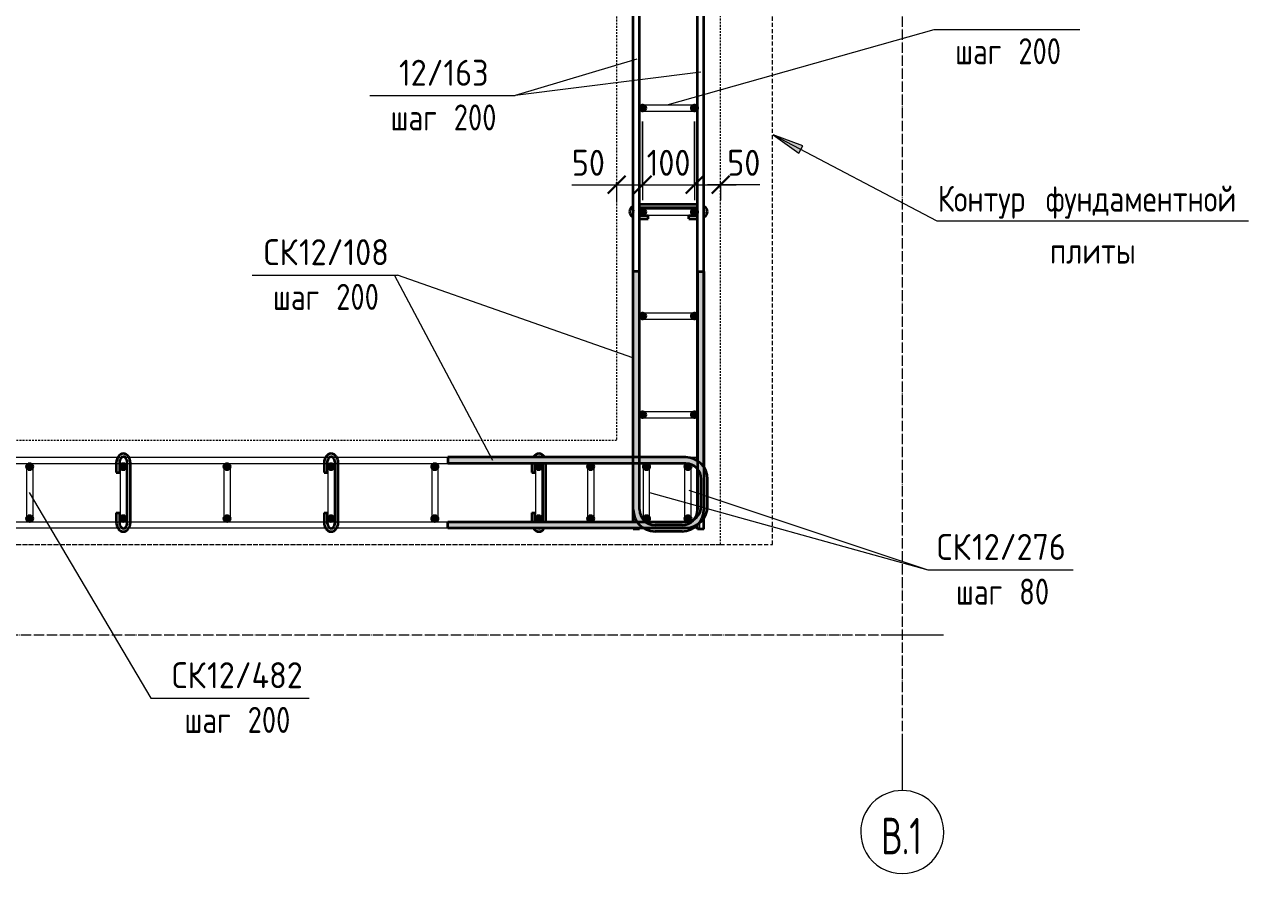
# Model space of a CAD drawing. Header units: millimetres. Extents: x 28954 to 49618, y -2651 to 78735.
# Drawn here: x 32940 to 35297, y 75698 to 77336 of the extents above; entities that cross this region are included whole.
import ezdxf

# ---------------------------------------------------------------- set-up
doc = ezdxf.new("R2010")
doc.units = ezdxf.units.MM
for name, pattern in [('01 Штриховая _4 мм_', [6, 3.5, -2.5]), ('01 Штриховая _8 мм_', [12, 8, -4]), ('02 Штрихпунктирная _20 мм_', [25, 20, -2.5, 0, -2.5])]:
    doc.linetypes.add(name, pattern=pattern)
for name, color, linetype, lineweight in [('AA_Dim', 7, 'Continuous', 9), ('AA_Dim-20', 7, 'Continuous', 9), ('AA_Vinoska', 7, 'Continuous', 9), ('KR_Armatura', 7, 'Continuous', 20), ('KR_Armatura_Tonkie', 7, 'Continuous', 20), ('Оси', 7, 'Continuous', 9)]:
    doc.layers.add(name, color=color, linetype=linetype, lineweight=lineweight)
doc.layers.add('AF_Stena_Опалубка', color=7, linetype='Continuous', lineweight=20, true_color=0x0063c6)
doc.layers.add('KR_Fundament', color=7, linetype='Continuous', lineweight=20, true_color=0x804000)
doc.styles.add('GOST Common', font='GOST_Common.ttf', dxfattribs={"width": 0.85, "height": 50})
doc.styles.add('ISOCPEUR_1', font='isocpeur.TTF', dxfattribs={"width": 0.9, "height": 50})
doc.styles.add('ISOCPEUR_2', font='isocpeur.TTF', dxfattribs={"width": 0.8, "height": 50})
doc.styles.add('ISOCPEUR_3', font='isocpeur.TTF', dxfattribs={"width": 0.7, "height": 70})
doc.dimstyles.new('00_Точн_3_знака__прозр_', dxfattribs={"dimscale": 304.8, "dimtxt": 50.137748, "dimasz": 0.111549, "dimexe": 0.098425, "dimexo": 0.065617, "dimgap": 0.006562, "dimtad": 1, "dimdec": 3, "dimrnd": 0.001, "dimdsep": 46, "dimtxsty": 'ISOCPEUR_1', "dimblk1": 'OBLIQUE', "dimblk2": 'OBLIQUE', "dimsah": 1, "dimcen": 0.09, "dimdle": 0.098425, "dimazin": 0, "dimtfac": 1, "dimtdec": 4, "dimtix": 1, "dimtmove": 0, "dimatfit": 3, "dimfxl": 1, "dimtvp": 1, "dimtolj": 1, "dimtzin": 0, "dimlwd": 18, "dimlwe": 18, "dimarcsym": 2})
doc.dimstyles.new('00_Точн_3_знака__прозр__1', dxfattribs={"dimscale": 304.8, "dimtxt": 50.137748, "dimasz": 0.111549, "dimexe": 0.098425, "dimexo": 0.065617, "dimgap": 0.006562, "dimtad": 1, "dimdec": 3, "dimrnd": 0.001, "dimdsep": 46, "dimtxsty": 'ISOCPEUR_1', "dimblk1": 'OBLIQUE', "dimblk2": 'OBLIQUE', "dimsah": 1, "dimcen": 0.09, "dimdle": 0.098425, "dimazin": 0, "dimtfac": 1, "dimtdec": 4, "dimtix": 1, "dimtmove": 1, "dimatfit": 3, "dimfxl": 1, "dimtvp": 1, "dimtolj": 1, "dimtzin": 0, "dimlwd": 18, "dimlwe": 18, "dimarcsym": 2})

# ---------------------------------------------------------------- blocks, each defined once
blk = doc.blocks.new('010_Текст с выноской - Текст 2 строки со стрелкой-3822072-План армирования стен')
at = {"layer": 'AA_Vinoska'}
blk.add_line((-15, 0), (15, 0), dxfattribs=at)
blk = doc.blocks.new('DIMBLOCK34-План армирования стен')
at = {"layer": 'AA_Dim-20', "color": 30, "lineweight": 18, "true_color": 0xff8000, "transparency": 16777216}
for p, q in [((34130.1, 77149), (34130.1, 76997.4)), ((34130.1, 77027.4), (34130.1, 77149)), ((33993.9, 77027.4), (34076.4, 77027.4)), ((34050.1, 77027.4), (34130.1, 77027.4)), ((34076.4, 77027.4), (34105.1, 77027.4)), ((34080.1, 77031.5), (34080.1, 76997.4)), ((34080.1, 77027.4), (34080.1, 77031.5))]:
    blk.add_line(p, q, dxfattribs=at)
at = {"layer": 'AA_Dim-20', "color": 30, "lineweight": 30, "true_color": 0xff8000, "transparency": 16777216}
for p, q in [((34080.1, 77027.4), (34097.1, 77044.4)), ((34130.1, 77027.4), (34147.1, 77044.4)), ((34080.1, 77027.4), (34063.1, 77010.4)), ((34130.1, 77027.4), (34113.1, 77010.4))]:
    blk.add_line(p, q, dxfattribs=at)
at = {"layer": 'AA_Dim-20', "color": 0, "lineweight": 18, "transparency": 16777216, "insert": (33993.9, 77094.6), "char_height": 50, "width": 74.923, "attachment_point": 1, "line_spacing_factor": 1.135194, "style": 'ISOCPEUR_1'}
blk.add_mtext('50', dxfattribs=at)
blk = doc.blocks.new('_Oblique')
at = {"color": 0, "linetype": 'ByBlock', "lineweight": -2}
blk.add_line((-0.5, -0.5), (0.5, 0.5), dxfattribs=at)
blk = doc.blocks.new('DIMBLOCK35-План армирования стен')
at = {"layer": 'AA_Dim-20', "color": 30, "lineweight": 18, "true_color": 0xff8000, "transparency": 16777216}
for p, q in [((34130.1, 77149), (34130.1, 76997.4)), ((34130.1, 77027.4), (34130.1, 77149)), ((34230.1, 77149), (34230.1, 76997.4)), ((34230.1, 77027.4), (34230.1, 77149)), ((34130.1, 77027.4), (34230.1, 77027.4))]:
    blk.add_line(p, q, dxfattribs=at)
at = {"layer": 'AA_Dim-20', "color": 30, "lineweight": 30, "true_color": 0xff8000, "transparency": 16777216}
for p, q in [((34130.1, 77027.4), (34147.1, 77044.4)), ((34230.1, 77027.4), (34247.1, 77044.4)), ((34130.1, 77027.4), (34113.1, 77010.4)), ((34230.1, 77027.4), (34213.1, 77010.4))]:
    blk.add_line(p, q, dxfattribs=at)
at = {"layer": 'AA_Dim-20', "color": 0, "lineweight": 18, "transparency": 16777216, "insert": (34138, 77094.6), "char_height": 50, "width": 101.032, "attachment_point": 1, "line_spacing_factor": 1.135194, "style": 'ISOCPEUR_1'}
blk.add_mtext('100', dxfattribs=at)
blk = doc.blocks.new('DIMBLOCK36-План армирования стен')
at = {"layer": 'AA_Dim-20', "color": 30, "lineweight": 18, "true_color": 0xff8000, "transparency": 16777216}
for p, q in [((34230.1, 77149), (34230.1, 76997.4)), ((34230.1, 77027.4), (34230.1, 77149)), ((34230.1, 77027.4), (34310.1, 77027.4)), ((34273.2, 77027.4), (34255.1, 77027.4)), ((34355.6, 77027.4), (34273.2, 77027.4)), ((34280.1, 77031.5), (34280.1, 76997.4)), ((34280.1, 77027.4), (34280.1, 77031.5))]:
    blk.add_line(p, q, dxfattribs=at)
at = {"layer": 'AA_Dim-20', "color": 30, "lineweight": 30, "true_color": 0xff8000, "transparency": 16777216}
for p, q in [((34230.1, 77027.4), (34247.1, 77044.4)), ((34280.1, 77027.4), (34297.1, 77044.4)), ((34230.1, 77027.4), (34213.1, 77010.4)), ((34280.1, 77027.4), (34263.1, 77010.4))]:
    blk.add_line(p, q, dxfattribs=at)
at = {"layer": 'AA_Dim-20', "color": 0, "lineweight": 18, "transparency": 16777216, "insert": (34293.2, 77094.6), "char_height": 50, "width": 74.923, "attachment_point": 1, "line_spacing_factor": 1.135194, "style": 'ISOCPEUR_1'}
blk.add_mtext('50', dxfattribs=at)
blk = doc.blocks.new('042_М_Арматуры - Диам длина поз _ Шаг-2260295-План армирования стен')
at = {"layer": 'AA_Vinoska'}
blk.add_line((-7, 0), (7, 0), dxfattribs=at)
blk = doc.blocks.new('Ось сетки - d_4мм-2765513-План армирования стен')
at = {"layer": 'Оси', "color": 12, "true_color": 0xc80000}
for start, end in [(360, 180), (360, 180), (180, 360), (180, 360)]:
    blk.add_arc((0, 0), 4, start, end, dxfattribs=at)

msp = doc.modelspace()

# ---------------------------------------------------------------- hatches: boundary and pattern name
at = {"layer": 'AA_Vinoska'}
msp.add_hatch(color=256, dxfattribs=at).paths.add_polyline_path([(34381.6906, 77123.3512), (34431.1396, 77088.4629), (34438.4844, 77102.4501)])
at = {"layer": 'KR_Armatura', "lineweight": 35}
h = msp.add_hatch(color=256, dxfattribs=at)
edge = h.paths.add_edge_path()
edge.add_arc((34130.0616, 77175), 6, 0, 360)
for points in [[(34130.0616, 77169), (34135.2578, 77172), (34135.2578, 77178), (34130.0616, 77181), (34124.8655, 77178), (34124.8655, 77172)], [(34230.0616, 77169), (34235.2578, 77172), (34235.2578, 77178), (34230.0616, 77181), (34224.8655, 77178), (34224.8655, 77172)], [(34130.0616, 76969), (34135.2578, 76972), (34135.2578, 76978), (34130.0616, 76981), (34124.8655, 76978), (34124.8655, 76972)], [(34230.0616, 76969), (34235.2578, 76972), (34235.2578, 76978), (34230.0616, 76981), (34224.8655, 76978), (34224.8655, 76972), (34225.189, 76971.8132)], [(34130.0616, 76769), (34135.2578, 76772), (34135.2578, 76778), (34130.0616, 76781), (34124.8655, 76778), (34124.8655, 76772)], [(34230.0616, 76769), (34235.2578, 76772), (34235.2578, 76778), (34230.0616, 76781), (34224.8655, 76778), (34224.8655, 76772)], [(34130.0616, 76579), (34135.2578, 76582), (34135.2578, 76588), (34130.0616, 76591), (34124.8655, 76588), (34124.8655, 76582)], [(34230.0616, 76579), (34235.2578, 76582), (34235.2578, 76588), (34230.0616, 76591), (34224.8655, 76588), (34224.8655, 76582), (34225.189, 76581.8132)], [(32947.0616, 76479.8038), (32953.0616, 76479.8038), (32956.0616, 76485), (32953.0616, 76490.1962), (32947.0616, 76490.1962), (32944.0616, 76485)], [(33127.9252, 76479.8038), (33133.0616, 76479.8038), (33136.0616, 76485), (33133.0616, 76490.1962), (33127.0616, 76490.1962), (33124.0616, 76485), (33127.0616, 76479.8038)], [(33327.0616, 76479.8038), (33333.0616, 76479.8038), (33336.0616, 76485), (33333.0616, 76490.1962), (33327.0616, 76490.1962), (33324.0616, 76485)], [(33527.0616, 76479.8038), (33533.0616, 76479.8038), (33536.0616, 76485), (33533.0616, 76490.1962), (33527.0616, 76490.1962), (33524.0616, 76485)], [(33727.0616, 76479.8038), (33733.0616, 76479.8038), (33736.0616, 76485), (33733.0616, 76490.1962), (33727.0616, 76490.1962), (33724.0616, 76485)], [(33933.0616, 76479.8038), (33936.0616, 76485), (33933.0616, 76490.1962), (33927.0616, 76490.1962), (33924.0616, 76485), (33927.0616, 76479.8038)], [(34027.0616, 76479.8038), (34033.0616, 76479.8038), (34036.0616, 76485), (34033.0616, 76490.1962), (34027.0616, 76490.1962), (34024.0616, 76485)], [(34140.5616, 76479.8038), (34143.5616, 76485), (34140.5616, 76490.1962), (34134.5616, 76490.1962), (34131.5616, 76485), (34134.5616, 76479.8038)], [(34214.5616, 76479.8038), (34220.5616, 76479.8038), (34223.5616, 76485), (34220.5616, 76490.1962), (34214.5616, 76490.1962), (34211.5616, 76485)], [(32947.0616, 76379.8038), (32953.0616, 76379.8038), (32956.0616, 76385), (32953.0616, 76390.1962), (32947.0616, 76390.1962), (32944.0616, 76385)], [(33127.0616, 76379.8038), (33133.0616, 76379.8038), (33136.0616, 76385), (33133.0616, 76390.1962), (33127.0616, 76390.1962), (33124.0616, 76385)], [(33327.0616, 76379.8038), (33333.0616, 76379.8038), (33336.0616, 76385), (33333.0616, 76390.1962), (33327.0616, 76390.1962), (33324.0616, 76385)], [(33527.0616, 76379.8038), (33533.0616, 76379.8038), (33536.0616, 76385), (33533.0616, 76390.1962), (33527.0616, 76390.1962), (33524.0616, 76385)], [(33727.0616, 76379.8038), (33733.0616, 76379.8038), (33736.0616, 76385), (33733.0616, 76390.1962), (33727.0616, 76390.1962), (33724.0616, 76385)], [(33933.0616, 76379.8038), (33936.0616, 76385), (33933.0616, 76390.1962), (33927.0616, 76390.1962), (33924.0616, 76385), (33927.0616, 76379.8038)], [(34027.0616, 76379.8038), (34033.0616, 76379.8038), (34036.0616, 76385), (34033.0616, 76390.1962), (34027.0616, 76390.1962), (34024.0616, 76385)], [(34140.5616, 76379.8038), (34143.5616, 76385), (34140.5616, 76390.1962), (34134.5616, 76390.1962), (34131.5616, 76385), (34134.5616, 76379.8038)], [(34214.5616, 76379.8038), (34220.5616, 76379.8038), (34223.5616, 76385), (34220.5616, 76390.1962), (34214.5616, 76390.1962), (34211.5616, 76385)]]:
    msp.add_hatch(color=256, dxfattribs=at).paths.add_polyline_path(points)
h = msp.add_hatch(color=256, dxfattribs=at)
edge = h.paths.add_edge_path()
edge.add_arc((34230.0616, 77175), 6, 0, 360)
h = msp.add_hatch(color=256, dxfattribs=at)
edge = h.paths.add_edge_path()
edge.add_arc((34130.0616, 76975), 6, 0, 360)
h = msp.add_hatch(color=256, dxfattribs=at)
edge = h.paths.add_edge_path()
edge.add_arc((34230.0616, 76975), 6, 0, 360)
h = msp.add_hatch(color=256, dxfattribs=at)
edge = h.paths.add_edge_path()
edge.add_arc((34130.0616, 76775), 6, 0, 360)
h = msp.add_hatch(color=256, dxfattribs=at)
edge = h.paths.add_edge_path()
edge.add_arc((34230.0616, 76775), 6, 0, 360)
h = msp.add_hatch(color=256, dxfattribs=at)
edge = h.paths.add_edge_path()
edge.add_arc((34130.0616, 76585), 6, 0, 360)
h = msp.add_hatch(color=256, dxfattribs=at)
edge = h.paths.add_edge_path()
edge.add_arc((34230.0616, 76585), 6, 0, 360)
h = msp.add_hatch(color=256, dxfattribs=at)
edge = h.paths.add_edge_path()
edge.add_arc((32950.0616, 76485), 6, 0, 360)
h = msp.add_hatch(color=256, dxfattribs=at)
edge = h.paths.add_edge_path()
edge.add_arc((33130.0616, 76485), 6, 0, 360)
h = msp.add_hatch(color=256, dxfattribs=at)
edge = h.paths.add_edge_path()
edge.add_arc((33330.0616, 76485), 6, 0, 360)
h = msp.add_hatch(color=256, dxfattribs=at)
edge = h.paths.add_edge_path()
edge.add_arc((33530.0616, 76485), 6, 0, 360)
h = msp.add_hatch(color=256, dxfattribs=at)
edge = h.paths.add_edge_path()
edge.add_arc((33730.0616, 76485), 6, 0, 360)
h = msp.add_hatch(color=256, dxfattribs=at)
edge = h.paths.add_edge_path()
edge.add_arc((33930.0616, 76485), 6, 0, 360)
h = msp.add_hatch(color=256, dxfattribs=at)
edge = h.paths.add_edge_path()
edge.add_arc((34030.0616, 76485), 6, 0, 360)
h = msp.add_hatch(color=256, dxfattribs=at)
edge = h.paths.add_edge_path()
edge.add_arc((34137.5616, 76485), 6, 0, 360)
h = msp.add_hatch(color=256, dxfattribs=at)
edge = h.paths.add_edge_path()
edge.add_arc((34217.5616, 76485), 6, 0, 360)
h = msp.add_hatch(color=256, dxfattribs=at)
edge = h.paths.add_edge_path()
edge.add_arc((32950.0616, 76385), 6, 0, 360)
h = msp.add_hatch(color=256, dxfattribs=at)
edge = h.paths.add_edge_path()
edge.add_arc((33130.0616, 76385), 6, 0, 360)
h = msp.add_hatch(color=256, dxfattribs=at)
edge = h.paths.add_edge_path()
edge.add_arc((33330.0616, 76385), 6, 0, 360)
h = msp.add_hatch(color=256, dxfattribs=at)
edge = h.paths.add_edge_path()
edge.add_arc((33530.0616, 76385), 6, 0, 360)
h = msp.add_hatch(color=256, dxfattribs=at)
edge = h.paths.add_edge_path()
edge.add_arc((33730.0616, 76385), 6, 0, 360)
h = msp.add_hatch(color=256, dxfattribs=at)
edge = h.paths.add_edge_path()
edge.add_arc((33930.0616, 76385), 6, 0, 360)
h = msp.add_hatch(color=256, dxfattribs=at)
edge = h.paths.add_edge_path()
edge.add_arc((34030.0616, 76385), 6, 0, 360)
h = msp.add_hatch(color=256, dxfattribs=at)
edge = h.paths.add_edge_path()
edge.add_arc((34137.5616, 76385), 6, 0, 360)
h = msp.add_hatch(color=256, dxfattribs=at)
edge = h.paths.add_edge_path()
edge.add_arc((34217.5616, 76385), 6, 0, 360)
at = {"layer": 'KR_Armatura_Tonkie'}
for points in [[(34124.0616, 76402.5), (34124.0616, 76860.5), (34112.0616, 76860.5), (34112.0616, 76402.5)], [(34236.0616, 76402.5), (34248.0616, 76402.5), (34248.0616, 76860.5), (34236.0616, 76860.5), (34236.0616, 76442.1164)], [(34142.3767, 76491), (34213.0616, 76491), (34213.0616, 76503), (33755.0616, 76503), (33755.0616, 76491), (34059.5643, 76491)], [(34243.0616, 76461), (34255.0616, 76461), (34253.6305, 76471.8704), (34249.4347, 76482), (34242.7601, 76490.6985), (34234.0616, 76497.3731), (34223.932, 76501.5689), (34213.0616, 76503), (34213.0616, 76491), (34220.8262, 76489.9778), (34228.0616, 76486.9808), (34234.2748, 76482.2132), (34239.0424, 76476), (34242.0394, 76468.7646)], [(34255.0616, 76409), (34255.0616, 76461), (34243.0616, 76461), (34243.0616, 76409)], [(34154.0616, 76360.5), (34154.0616, 76372.5), (34146.297, 76373.5222), (34139.0616, 76376.5192), (34132.8484, 76381.2868), (34128.0808, 76387.5), (34125.0838, 76394.7354), (34124.0616, 76402.5), (34112.0616, 76402.5), (34113.4927, 76391.6296), (34117.6885, 76381.5), (34124.3631, 76372.8015), (34133.0616, 76366.1269), (34143.1912, 76361.9311)], [(34206.0616, 76360.5), (34216.932, 76361.9311), (34227.0616, 76366.1269), (34235.7601, 76372.8015), (34242.4347, 76381.5), (34246.6305, 76391.6296), (34248.0616, 76402.5), (34236.0616, 76402.5), (34235.0394, 76394.7354), (34232.0424, 76387.5), (34227.2748, 76381.2868), (34221.0616, 76376.5192), (34213.8262, 76373.5222), (34206.0616, 76372.5), (34206.0616, 76367.1777)], [(34213.0616, 76367), (34223.932, 76368.4311), (34234.0616, 76372.6269), (34242.7601, 76379.3015), (34249.4347, 76388), (34253.6305, 76398.1296), (34255.0616, 76409), (34243.0616, 76409), (34242.0394, 76401.2354), (34239.0424, 76394), (34234.2748, 76387.7868), (34228.0616, 76383.0192), (34220.8262, 76380.0222), (34213.0616, 76379), (34213.0616, 76367.1777)], [(33976.7519, 76367), (34213.0616, 76367.1777), (34213.0616, 76379), (33755.0616, 76379), (33755.0616, 76367), (33893.9396, 76367)], [(34154.0616, 76360.5), (34206.0616, 76360.5), (34206.0616, 76372.5), (34154.0616, 76372.5), (34154.0616, 76367.1777)]]:
    msp.add_hatch(color=256, dxfattribs=at).paths.add_polyline_path(points)

# ---------------------------------------------------------------- linework, layer by layer
at = {"layer": 'AA_Vinoska'}
for p, q in [((34177.2997, 77181.2101), (34691.7283, 77326.2703)), ((34119.2657, 77268.9512), (33884.7707, 77198.8735)), ((34242.0616, 77243.9845), (33884.7707, 77198.8735)), ((34381.6906, 77123.3512), (34431.1396, 77088.4629)), ((34438.4844, 77102.4501), (34381.6906, 77123.3512)), ((34381.6906, 77123.3512), (34696.6749, 76957.9491)), ((34431.1396, 77088.4629), (34438.4844, 77102.4501)), ((33652.3412, 76853.6408), (33658.4393, 76853.6408)), ((33841.574, 76497), (33652.3412, 76853.6408)), ((34111.1021, 76694.2099), (33658.4393, 76853.6408)), ((32949.3051, 76435.0707), (33183.1508, 76039.7171)), ((34143.6134, 76435.0707), (34679.0397, 76286.5416)), ((34219.2675, 76439.6991), (34679.0397, 76286.5416)), ((33183.1508, 76039.7171), (33207.9757, 76039.7171))]:
    msp.add_line(p, q, dxfattribs=at)
at = {"layer": 'AF_Stena_Опалубка', "linetype": '01 Штриховая _4 мм_'}
for p, q in [((34280.0616, 76335.5), (34280.0616, 78024.5)), ((34080.0616, 77825), (34080.0616, 76535)), ((34080.0616, 76535), (31880.0616, 76535)), ((31880.0616, 76335), (34080.0616, 76335)), ((34080.0616, 76335), (34080.0616, 76335.5)), ((34080.0616, 76335.5), (34280.0616, 76335.5))]:
    msp.add_line(p, q, dxfattribs=at)
at = {"layer": 'KR_Armatura', "lineweight": 35}
for p, q in [((34130.0616, 77181), (34124.8655, 77178)), ((34135.2578, 77178), (34130.0616, 77181)), ((34230.0616, 77181), (34224.8655, 77178)), ((34235.2578, 77178), (34230.0616, 77181)), ((34124.8655, 77178), (34124.8655, 77172)), ((34124.8655, 77172), (34130.0616, 77169)), ((34130.0616, 77169), (34135.2578, 77172)), ((34135.2578, 77172), (34135.2578, 77178)), ((34224.8655, 77178), (34224.8655, 77172)), ((34224.8655, 77172), (34230.0616, 77169)), ((34230.0616, 77169), (34235.2578, 77172)), ((34235.2578, 77172), (34235.2578, 77178)), ((34130.0616, 76981), (34124.8655, 76978)), ((34124.8655, 76978), (34124.8655, 76972)), ((34124.8655, 76972), (34130.0616, 76969)), ((34135.2578, 76978), (34130.0616, 76981)), ((34130.0616, 76969), (34135.2578, 76972)), ((34135.2578, 76972), (34135.2578, 76978)), ((34230.0616, 76981), (34224.8655, 76978)), ((34224.8655, 76978), (34224.8655, 76972)), ((34224.8655, 76972), (34225.189, 76971.8132)), ((34225.189, 76971.8132), (34230.0616, 76969)), ((34235.2578, 76978), (34230.0616, 76981)), ((34230.0616, 76969), (34235.2578, 76972)), ((34235.2578, 76972), (34235.2578, 76978)), ((34130.0616, 76781), (34124.8655, 76778)), ((34135.2578, 76778), (34130.0616, 76781)), ((34230.0616, 76781), (34224.8655, 76778)), ((34235.2578, 76778), (34230.0616, 76781)), ((34124.8655, 76778), (34124.8655, 76772)), ((34124.8655, 76772), (34130.0616, 76769)), ((34130.0616, 76769), (34135.2578, 76772)), ((34135.2578, 76772), (34135.2578, 76778)), ((34224.8655, 76778), (34224.8655, 76772)), ((34224.8655, 76772), (34230.0616, 76769)), ((34230.0616, 76769), (34235.2578, 76772)), ((34235.2578, 76772), (34235.2578, 76778)), ((34130.0616, 76591), (34124.8655, 76588)), ((34135.2578, 76588), (34130.0616, 76591)), ((34230.0616, 76591), (34224.8655, 76588)), ((34235.2578, 76588), (34230.0616, 76591)), ((34124.8655, 76588), (34124.8655, 76582)), ((34124.8655, 76582), (34130.0616, 76579)), ((34130.0616, 76579), (34135.2578, 76582)), ((34135.2578, 76582), (34135.2578, 76588)), ((34224.8655, 76588), (34224.8655, 76582)), ((34224.8655, 76582), (34225.189, 76581.8132)), ((34225.189, 76581.8132), (34230.0616, 76579)), ((34230.0616, 76579), (34235.2578, 76582)), ((34235.2578, 76582), (34235.2578, 76588)), ((32947.0616, 76490.1962), (32944.0616, 76485)), ((32944.0616, 76485), (32947.0616, 76479.8038)), ((32953.0616, 76490.1962), (32947.0616, 76490.1962)), ((32947.0616, 76479.8038), (32953.0616, 76479.8038)), ((32956.0616, 76485), (32953.0616, 76490.1962)), ((32953.0616, 76479.8038), (32956.0616, 76485)), ((33127.0616, 76490.1962), (33124.0616, 76485)), ((33124.0616, 76485), (33127.0616, 76479.8038)), ((33133.0616, 76490.1962), (33127.0616, 76490.1962)), ((33127.0616, 76479.8038), (33127.9252, 76479.8038)), ((33127.9252, 76479.8038), (33133.0616, 76479.8038)), ((33136.0616, 76485), (33133.0616, 76490.1962)), ((33133.0616, 76479.8038), (33136.0616, 76485)), ((33327.0616, 76490.1962), (33324.0616, 76485)), ((33324.0616, 76485), (33327.0616, 76479.8038)), ((33333.0616, 76490.1962), (33327.0616, 76490.1962)), ((33327.0616, 76479.8038), (33333.0616, 76479.8038)), ((33336.0616, 76485), (33333.0616, 76490.1962)), ((33333.0616, 76479.8038), (33336.0616, 76485)), ((33527.0616, 76490.1962), (33524.0616, 76485)), ((33524.0616, 76485), (33527.0616, 76479.8038)), ((33533.0616, 76490.1962), (33527.0616, 76490.1962)), ((33527.0616, 76479.8038), (33533.0616, 76479.8038)), ((33536.0616, 76485), (33533.0616, 76490.1962)), ((33533.0616, 76479.8038), (33536.0616, 76485)), ((33727.0616, 76490.1962), (33724.0616, 76485)), ((33724.0616, 76485), (33727.0616, 76479.8038)), ((33733.0616, 76490.1962), (33727.0616, 76490.1962)), ((33727.0616, 76479.8038), (33733.0616, 76479.8038)), ((33736.0616, 76485), (33733.0616, 76490.1962)), ((33733.0616, 76479.8038), (33736.0616, 76485)), ((33927.0616, 76490.1962), (33924.0616, 76485)), ((33924.0616, 76485), (33927.0616, 76479.8038)), ((33933.0616, 76490.1962), (33927.0616, 76490.1962)), ((33927.0616, 76479.8038), (33933.0616, 76479.8038)), ((33936.0616, 76485), (33933.0616, 76490.1962)), ((33933.0616, 76479.8038), (33936.0616, 76485)), ((34027.0616, 76490.1962), (34024.0616, 76485)), ((34024.0616, 76485), (34027.0616, 76479.8038)), ((34033.0616, 76490.1962), (34027.0616, 76490.1962)), ((34027.0616, 76479.8038), (34033.0616, 76479.8038)), ((34036.0616, 76485), (34033.0616, 76490.1962)), ((34033.0616, 76479.8038), (34036.0616, 76485)), ((34134.5616, 76490.1962), (34131.5616, 76485)), ((34131.5616, 76485), (34134.5616, 76479.8038)), ((34140.5616, 76490.1962), (34134.5616, 76490.1962)), ((34134.5616, 76479.8038), (34140.5616, 76479.8038)), ((34143.5616, 76485), (34140.5616, 76490.1962)), ((34140.5616, 76479.8038), (34143.5616, 76485)), ((34214.5616, 76490.1962), (34211.5616, 76485)), ((34211.5616, 76485), (34214.5616, 76479.8038)), ((34220.5616, 76490.1962), (34214.5616, 76490.1962)), ((34214.5616, 76479.8038), (34220.5616, 76479.8038)), ((34223.5616, 76485), (34220.5616, 76490.1962)), ((34220.5616, 76479.8038), (34223.5616, 76485)), ((32947.0616, 76390.1962), (32944.0616, 76385)), ((32944.0616, 76385), (32947.0616, 76379.8038)), ((32953.0616, 76390.1962), (32947.0616, 76390.1962)), ((32947.0616, 76379.8038), (32953.0616, 76379.8038)), ((32956.0616, 76385), (32953.0616, 76390.1962)), ((32953.0616, 76379.8038), (32956.0616, 76385)), ((33127.0616, 76390.1962), (33124.0616, 76385)), ((33124.0616, 76385), (33127.0616, 76379.8038)), ((33133.0616, 76390.1962), (33127.0616, 76390.1962)), ((33127.0616, 76379.8038), (33133.0616, 76379.8038)), ((33136.0616, 76385), (33133.0616, 76390.1962)), ((33133.0616, 76379.8038), (33136.0616, 76385)), ((33327.0616, 76390.1962), (33324.0616, 76385)), ((33324.0616, 76385), (33327.0616, 76379.8038)), ((33333.0616, 76390.1962), (33327.0616, 76390.1962)), ((33327.0616, 76379.8038), (33333.0616, 76379.8038)), ((33336.0616, 76385), (33333.0616, 76390.1962)), ((33333.0616, 76379.8038), (33336.0616, 76385)), ((33527.0616, 76390.1962), (33524.0616, 76385)), ((33524.0616, 76385), (33527.0616, 76379.8038)), ((33533.0616, 76390.1962), (33527.0616, 76390.1962)), ((33527.0616, 76379.8038), (33533.0616, 76379.8038)), ((33536.0616, 76385), (33533.0616, 76390.1962)), ((33533.0616, 76379.8038), (33536.0616, 76385)), ((33727.0616, 76390.1962), (33724.0616, 76385)), ((33724.0616, 76385), (33727.0616, 76379.8038)), ((33733.0616, 76390.1962), (33727.0616, 76390.1962)), ((33727.0616, 76379.8038), (33733.0616, 76379.8038)), ((33736.0616, 76385), (33733.0616, 76390.1962)), ((33733.0616, 76379.8038), (33736.0616, 76385)), ((33927.0616, 76390.1962), (33924.0616, 76385)), ((33924.0616, 76385), (33927.0616, 76379.8038)), ((33933.0616, 76390.1962), (33927.0616, 76390.1962)), ((33927.0616, 76379.8038), (33933.0616, 76379.8038)), ((33936.0616, 76385), (33933.0616, 76390.1962)), ((33933.0616, 76379.8038), (33936.0616, 76385)), ((34027.0616, 76390.1962), (34024.0616, 76385)), ((34024.0616, 76385), (34027.0616, 76379.8038)), ((34033.0616, 76390.1962), (34027.0616, 76390.1962)), ((34027.0616, 76379.8038), (34033.0616, 76379.8038)), ((34036.0616, 76385), (34033.0616, 76390.1962)), ((34033.0616, 76379.8038), (34036.0616, 76385)), ((34134.5616, 76390.1962), (34131.5616, 76385)), ((34131.5616, 76385), (34134.5616, 76379.8038)), ((34140.5616, 76390.1962), (34134.5616, 76390.1962)), ((34134.5616, 76379.8038), (34140.5616, 76379.8038)), ((34143.5616, 76385), (34140.5616, 76390.1962)), ((34140.5616, 76379.8038), (34143.5616, 76385)), ((34214.5616, 76390.1962), (34211.5616, 76385)), ((34211.5616, 76385), (34214.5616, 76379.8038)), ((34220.5616, 76390.1962), (34214.5616, 76390.1962)), ((34214.5616, 76379.8038), (34220.5616, 76379.8038)), ((34223.5616, 76385), (34220.5616, 76390.1962)), ((34220.5616, 76379.8038), (34223.5616, 76385))]:
    msp.add_line(p, q, dxfattribs=at)
for centre in [(34130.0616, 77175), (34230.0616, 77175), (34130.0616, 76975), (34230.0616, 76975), (34130.0616, 76775), (34230.0616, 76775), (34130.0616, 76585), (34230.0616, 76585), (32950.0616, 76485), (33130.0616, 76485), (33330.0616, 76485), (33530.0616, 76485), (33730.0616, 76485), (33930.0616, 76485), (34030.0616, 76485), (34137.5616, 76485), (34217.5616, 76485), (32950.0616, 76385), (33130.0616, 76385), (33330.0616, 76385), (33530.0616, 76385), (33730.0616, 76385), (33930.0616, 76385), (34030.0616, 76385), (34137.5616, 76385), (34217.5616, 76385)]:
    msp.add_circle(centre, 6, dxfattribs=at)
at = {"layer": 'KR_Armatura_Tonkie', "lineweight": 35}
for p, q in [((34236.0616, 76495.8384), (34236.0616, 77864.1616)), ((34248.0616, 76483.7894), (34248.0616, 77876.2106)), ((34112.0616, 76503), (34112.0616, 77857)), ((34124.0616, 76503), (34124.0616, 77857)), ((34105.4619, 76978.4248), (34105.0616, 76975.5432)), ((34105.0616, 76975.5432), (34105.4619, 76972.6615)), ((34106.6148, 76981.1185), (34105.4619, 76978.4248)), ((34105.4619, 76972.6615), (34106.6148, 76969.9678)), ((34108.4091, 76983.4963), (34106.6148, 76981.1185)), ((34106.6148, 76969.9678), (34108.4091, 76967.59)), ((34110.723, 76985.4927), (34108.4091, 76983.4963)), ((34108.4091, 76967.59), (34112.04, 76964.7494)), ((34112.0616, 76986.2703), (34110.723, 76985.4927)), ((34111.792, 76978.0858), (34111.0616, 76975.5432)), ((34111.0616, 76975.5432), (34111.4268, 76974.2719)), ((34111.4268, 76974.2719), (34111.792, 76973.0005)), ((34112.0616, 76978.4413), (34111.792, 76978.0858)), ((34111.792, 76973.0005), (34112.0616, 76972.645)), ((34236.0616, 76989.1498), (34124.0616, 76989.1498)), ((34236.0616, 76983.1498), (34124.0616, 76983.1498)), ((34124.0616, 76967.9366), (34141.0616, 76967.9366)), ((34141.0616, 76961.9366), (34141.0616, 76967.9366)), ((34219.0616, 76967.9366), (34236.0616, 76967.9366)), ((34219.0616, 76961.9366), (34219.0616, 76967.9366)), ((34248.3312, 76978.0858), (34248.0616, 76978.4413)), ((34248.0616, 76972.645), (34248.3312, 76973.0005)), ((34251.7141, 76983.4963), (34248.0833, 76986.3369)), ((34248.6964, 76976.8145), (34248.3312, 76978.0858)), ((34248.3312, 76973.0005), (34249.0616, 76975.5432)), ((34249.0616, 76975.5432), (34248.6964, 76976.8145)), ((34249.4003, 76965.5937), (34251.7141, 76967.59)), ((34253.5084, 76981.1185), (34251.7141, 76983.4963)), ((34251.7141, 76967.59), (34253.5084, 76969.9678)), ((34254.6613, 76978.4248), (34253.5084, 76981.1185)), ((34253.5084, 76969.9678), (34254.6613, 76972.6615)), ((34255.0616, 76975.5432), (34254.6613, 76978.4248)), ((34254.6613, 76972.6615), (34255.0616, 76975.5432)), ((34124.0616, 76961.9366), (34141.0616, 76961.9366)), ((34219.0616, 76961.9366), (34236.0616, 76961.9366)), ((34248.0616, 76964.8161), (34249.4003, 76965.5937)), ((34124.0616, 76860.5), (34112.0616, 76860.5)), ((34112.0616, 76402.5), (34112.0616, 76860.5)), ((34124.0616, 76402.5), (34124.0616, 76860.5)), ((34236.0616, 76860.5), (34236.0616, 76402.5)), ((34236.0616, 76860.5), (34248.0616, 76860.5)), ((34248.0616, 76860.5), (34248.0616, 76402.5)), ((33117.2122, 76496.1679), (33116.8493, 76492.2101)), ((33118.2946, 76500.1316), (33117.2122, 76496.1679)), ((33119.6612, 76503.0217), (33118.2946, 76500.1316)), ((33122.5018, 76506.6525), (33119.6612, 76503.0217)), ((33124.8797, 76508.4468), (33122.5018, 76506.6525)), ((33123.9071, 76498.0103), (33123.1203, 76495.1215)), ((33124.8507, 76500.0101), (33123.9071, 76498.0103)), ((33126.6227, 76502.2916), (33124.8507, 76500.0101)), ((33127.5734, 76509.5997), (33124.8797, 76508.4468)), ((33127.9124, 76503.2696), (33126.6227, 76502.2916)), ((33130.455, 76510), (33127.5734, 76509.5997)), ((33130.455, 76504), (33127.9124, 76503.2696)), ((33133.3366, 76509.5997), (33130.455, 76510)), ((33131.7263, 76503.6348), (33130.455, 76504)), ((33132.9976, 76503.2696), (33131.7263, 76503.6348)), ((33134.2873, 76502.2916), (33132.9976, 76503.2696)), ((33136.0303, 76508.4468), (33133.3366, 76509.5997)), ((33135.5055, 76500.8746), (33134.2873, 76502.2916)), ((33136.0593, 76500.0101), (33135.5055, 76500.8746)), ((33138.4082, 76506.6525), (33136.0303, 76508.4468)), ((33137.0029, 76498.0103), (33136.0593, 76500.0101)), ((33137.6716, 76495.7251), (33137.0029, 76498.0103)), ((33137.9632, 76493.888), (33137.6716, 76495.7251)), ((33140.4045, 76504.3387), (33138.4082, 76506.6525)), ((33141.9866, 76501.6151), (33140.4045, 76504.3387)), ((33143.1333, 76498.5835), (33141.9866, 76501.6151)), ((33143.8286, 76495.3442), (33143.1333, 76498.5835)), ((33517.2122, 76496.1679), (33516.8493, 76492.2101)), ((33518.2946, 76500.1316), (33517.2122, 76496.1679)), ((33519.6612, 76503.0217), (33518.2946, 76500.1316)), ((33522.5018, 76506.6525), (33519.6612, 76503.0217)), ((33524.8797, 76508.4468), (33522.5018, 76506.6525)), ((33523.9071, 76498.0103), (33523.1203, 76495.1215)), ((33524.8507, 76500.0101), (33523.9071, 76498.0103)), ((33526.6227, 76502.2916), (33524.8507, 76500.0101)), ((33527.5734, 76509.5997), (33524.8797, 76508.4468)), ((33527.9124, 76503.2696), (33526.6227, 76502.2916)), ((33530.455, 76510), (33527.5734, 76509.5997)), ((33530.455, 76504), (33527.9124, 76503.2696)), ((33533.3366, 76509.5997), (33530.455, 76510)), ((33531.7263, 76503.6348), (33530.455, 76504)), ((33532.9976, 76503.2696), (33531.7263, 76503.6348)), ((33534.2873, 76502.2916), (33532.9976, 76503.2696)), ((33536.0303, 76508.4468), (33533.3366, 76509.5997)), ((33535.5055, 76500.8746), (33534.2873, 76502.2916)), ((33536.0593, 76500.0101), (33535.5055, 76500.8746)), ((33538.4082, 76506.6525), (33536.0303, 76508.4468)), ((33537.0029, 76498.0103), (33536.0593, 76500.0101)), ((33537.6716, 76495.7251), (33537.0029, 76498.0103)), ((33537.9632, 76493.888), (33537.6716, 76495.7251)), ((33540.4045, 76504.3387), (33538.4082, 76506.6525)), ((33541.9866, 76501.6151), (33540.4045, 76504.3387)), ((33543.1333, 76498.5835), (33541.9866, 76501.6151)), ((33543.8286, 76495.3442), (33543.1333, 76498.5835)), ((34213.0616, 76503), (33755.0616, 76503)), ((33755.0616, 76503), (33755.0616, 76491)), ((33922.5018, 76506.6525), (33919.6612, 76503.0217)), ((33924.8797, 76508.4468), (33922.5018, 76506.6525)), ((33927.5734, 76509.5997), (33924.8797, 76508.4468)), ((33927.9124, 76503.2696), (33927.5569, 76503)), ((33930.455, 76510), (33927.5734, 76509.5997)), ((33930.455, 76504), (33927.9124, 76503.2696)), ((33933.3366, 76509.5997), (33930.455, 76510)), ((33931.7263, 76503.6348), (33930.455, 76504)), ((33932.9976, 76503.2696), (33931.7263, 76503.6348)), ((33933.3531, 76503), (33932.9976, 76503.2696)), ((33936.0303, 76508.4468), (33933.3366, 76509.5997)), ((33938.4082, 76506.6525), (33936.0303, 76508.4468)), ((33940.4045, 76504.3387), (33938.4082, 76506.6525)), ((33941.1821, 76503), (33940.4045, 76504.3387)), ((33116.8493, 76492.2101), (33116.8484, 76492)), ((33116.8484, 76492), (33116.8484, 76474)), ((33116.8484, 76474), (33122.8484, 76474)), ((33122.8594, 76492.6319), (33122.8484, 76492)), ((33122.8484, 76492), (33122.8484, 76474)), ((33123.1203, 76495.1215), (33122.8594, 76492.6319)), ((33138.0616, 76492), (33137.9632, 76493.888)), ((33138.0616, 76378), (33138.0616, 76492)), ((33144.0616, 76492), (33143.8286, 76495.3442)), ((33144.0616, 76378), (33144.0616, 76492)), ((33516.8493, 76492.2101), (33516.8484, 76492)), ((33516.8484, 76492), (33516.8484, 76474)), ((33516.8484, 76474), (33522.8484, 76474)), ((33522.8594, 76492.6319), (33522.8484, 76492)), ((33522.8484, 76492), (33522.8484, 76474)), ((33523.1203, 76495.1215), (33522.8594, 76492.6319)), ((33538.0616, 76492), (33537.9632, 76493.888)), ((33538.0616, 76378), (33538.0616, 76492)), ((33544.0616, 76492), (33543.8286, 76495.3442)), ((33544.0616, 76378), (33544.0616, 76492)), ((34213.0616, 76491), (33755.0616, 76491)), ((33916.8484, 76491), (33916.8484, 76474)), ((33916.8484, 76474), (33922.8484, 76474)), ((33922.8484, 76491), (33922.8484, 76474)), ((33938.0616, 76379), (33938.0616, 76491)), ((33944.0616, 76379), (33944.0616, 76491)), ((34112.0616, 76379), (34112.0616, 76491)), ((34124.0616, 76402.5), (34124.0616, 76491)), ((34236.0616, 76402.5), (34236.0616, 76479.8846)), ((34243.0616, 76409), (34243.0616, 76461)), ((34255.0616, 76409), (34255.0616, 76461)), ((33116.8484, 76396), (33116.8484, 76378)), ((33116.8484, 76396), (33122.8484, 76396)), ((33116.8484, 76378), (33117.0814, 76374.6558)), ((33122.8484, 76396), (33122.8484, 76378)), ((33122.8484, 76378), (33122.9468, 76376.112)), ((33138.0506, 76377.3681), (33138.0616, 76378)), ((33144.0607, 76377.7899), (33144.0616, 76378)), ((33516.8484, 76396), (33516.8484, 76378)), ((33516.8484, 76396), (33522.8484, 76396)), ((33516.8484, 76378), (33517.0814, 76374.6558)), ((33522.8484, 76396), (33522.8484, 76378)), ((33522.8484, 76378), (33522.9468, 76376.112)), ((33538.0506, 76377.3681), (33538.0616, 76378)), ((33544.0607, 76377.7899), (33544.0616, 76378)), ((33755.0616, 76379), (34213.0616, 76379)), ((33755.0616, 76367), (33755.0616, 76379)), ((33916.8484, 76396), (33916.8484, 76379)), ((33916.8484, 76396), (33922.8484, 76396)), ((33922.8484, 76396), (33922.8484, 76379)), ((34248.0616, 76365), (34248.0616, 76386.2106)), ((33117.0814, 76374.6558), (33117.7767, 76371.4165)), ((33117.7767, 76371.4165), (33118.9235, 76368.3849)), ((33118.9235, 76368.3849), (33120.5055, 76365.6613)), ((33120.5055, 76365.6613), (33122.5018, 76363.3475)), ((33122.5018, 76363.3475), (33124.8797, 76361.5532)), ((33122.9468, 76376.112), (33123.2384, 76374.2749)), ((33123.2384, 76374.2749), (33123.9071, 76371.9897)), ((33123.9071, 76371.9897), (33124.8507, 76369.9899)), ((33124.8507, 76369.9899), (33125.4045, 76369.1254)), ((33124.8797, 76361.5532), (33127.5734, 76360.4003)), ((33125.4045, 76369.1254), (33126.6227, 76367.7084)), ((33126.6227, 76367.7084), (33127.9124, 76366.7304)), ((33127.5734, 76360.4003), (33130.455, 76360)), ((33127.9124, 76366.7304), (33129.1837, 76366.3652)), ((33129.1837, 76366.3652), (33130.455, 76366)), ((33130.455, 76366), (33132.9976, 76366.7304)), ((33130.455, 76360), (33133.3366, 76360.4003)), ((33132.9976, 76366.7304), (33134.2873, 76367.7084)), ((33133.3366, 76360.4003), (33136.0303, 76361.5532)), ((33134.2873, 76367.7084), (33136.0593, 76369.9899)), ((33136.0303, 76361.5532), (33138.4082, 76363.3475)), ((33136.0593, 76369.9899), (33137.0029, 76371.9897)), ((33137.0029, 76371.9897), (33137.7897, 76374.8785)), ((33137.7897, 76374.8785), (33138.0506, 76377.3681)), ((33138.4082, 76363.3475), (33141.2488, 76366.9783)), ((33141.2488, 76366.9783), (33142.6154, 76369.8684)), ((33142.6154, 76369.8684), (33143.6978, 76373.8321)), ((33143.6978, 76373.8321), (33144.0607, 76377.7899)), ((33517.0814, 76374.6558), (33517.7767, 76371.4165)), ((33517.7767, 76371.4165), (33518.9235, 76368.3849)), ((33518.9235, 76368.3849), (33520.5055, 76365.6613)), ((33520.5055, 76365.6613), (33522.5018, 76363.3475)), ((33522.5018, 76363.3475), (33524.8797, 76361.5532)), ((33522.9468, 76376.112), (33523.2384, 76374.2749)), ((33523.2384, 76374.2749), (33523.9071, 76371.9897)), ((33523.9071, 76371.9897), (33524.8507, 76369.9899)), ((33524.8507, 76369.9899), (33525.4045, 76369.1254)), ((33524.8797, 76361.5532), (33527.5734, 76360.4003)), ((33525.4045, 76369.1254), (33526.6227, 76367.7084)), ((33526.6227, 76367.7084), (33527.9124, 76366.7304)), ((33527.5734, 76360.4003), (33530.455, 76360)), ((33527.9124, 76366.7304), (33529.1837, 76366.3652)), ((33529.1837, 76366.3652), (33530.455, 76366)), ((33530.455, 76366), (33532.9976, 76366.7304)), ((33530.455, 76360), (33533.3366, 76360.4003)), ((33532.9976, 76366.7304), (33534.2873, 76367.7084)), ((33533.3366, 76360.4003), (33536.0303, 76361.5532)), ((33534.2873, 76367.7084), (33536.0593, 76369.9899)), ((33536.0303, 76361.5532), (33538.4082, 76363.3475)), ((33536.0593, 76369.9899), (33537.0029, 76371.9897)), ((33537.0029, 76371.9897), (33537.7897, 76374.8785)), ((33537.7897, 76374.8785), (33538.0506, 76377.3681)), ((33538.4082, 76363.3475), (33541.2488, 76366.9783)), ((33541.2488, 76366.9783), (33542.6154, 76369.8684)), ((33542.6154, 76369.8684), (33543.6978, 76373.8321)), ((33543.6978, 76373.8321), (33544.0607, 76377.7899)), ((33755.0616, 76367), (34213.0616, 76367)), ((33919.7279, 76367), (33920.5055, 76365.6613)), ((33920.5055, 76365.6613), (33922.5018, 76363.3475)), ((33922.5018, 76363.3475), (33924.8797, 76361.5532)), ((33924.8797, 76361.5532), (33927.5734, 76360.4003)), ((33927.5569, 76367), (33927.9124, 76366.7304)), ((33927.5734, 76360.4003), (33930.455, 76360)), ((33927.9124, 76366.7304), (33929.1837, 76366.3652)), ((33929.1837, 76366.3652), (33930.455, 76366)), ((33930.455, 76366), (33932.9976, 76366.7304)), ((33930.455, 76360), (33933.3366, 76360.4003)), ((33932.9976, 76366.7304), (33933.3531, 76367)), ((33933.3366, 76360.4003), (33936.0303, 76361.5532)), ((33936.0303, 76361.5532), (33938.4082, 76363.3475)), ((33938.4082, 76363.3475), (33941.2488, 76366.9783)), ((34112.0616, 76365), (34112.0616, 76367)), ((34124.0616, 76365), (34112.0616, 76365)), ((34124.0616, 76365), (34124.0616, 76367)), ((34206.0616, 76372.5), (34154.0616, 76372.5)), ((34206.0616, 76360.5), (34154.0616, 76360.5)), ((34236.0616, 76365), (34236.0616, 76373.1945)), ((34248.0616, 76365), (34236.0616, 76365))]:
    msp.add_line(p, q, dxfattribs=at)
at = {"layer": 'KR_Armatura_Tonkie'}
for p, q in [((34130.0616, 77181), (34166.0616, 77181)), ((34166.0616, 77181), (34194.0616, 77181)), ((34194.0616, 77181), (34230.0616, 77181)), ((34130.0616, 77169), (34166.0616, 77169)), ((34166.0616, 77169), (34194.0616, 77169)), ((34194.0616, 77169), (34230.0616, 77169)), ((34130.0616, 76981), (34166.0616, 76981)), ((34130.0616, 76969), (34166.0616, 76969)), ((34166.0616, 76981), (34194.0616, 76981)), ((34166.0616, 76969), (34194.0616, 76969)), ((34194.0616, 76981), (34230.0616, 76981)), ((34194.0616, 76969), (34230.0616, 76969)), ((34130.0616, 76781), (34166.0616, 76781)), ((34166.0616, 76781), (34194.0616, 76781)), ((34194.0616, 76781), (34230.0616, 76781)), ((34130.0616, 76769), (34166.0616, 76769)), ((34166.0616, 76769), (34194.0616, 76769)), ((34194.0616, 76769), (34230.0616, 76769)), ((34130.0616, 76591), (34166.0616, 76591)), ((34166.0616, 76591), (34194.0616, 76591)), ((34194.0616, 76591), (34230.0616, 76591)), ((34130.0616, 76579), (34166.0616, 76579)), ((34166.0616, 76579), (34194.0616, 76579)), ((34194.0616, 76579), (34230.0616, 76579)), ((31848.0616, 76503), (34112.0616, 76503)), ((34124.0616, 76503), (34236.0616, 76503)), ((31848.0616, 76491), (34112.0616, 76491)), ((32944.0616, 76485), (32944.0616, 76449)), ((32956.0616, 76485), (32956.0616, 76449)), ((33124.0616, 76485), (33124.0616, 76449)), ((33136.0616, 76485), (33136.0616, 76449)), ((33324.0616, 76485), (33324.0616, 76449)), ((33336.0616, 76485), (33336.0616, 76449)), ((33524.0616, 76485), (33524.0616, 76449)), ((33536.0616, 76485), (33536.0616, 76449)), ((33724.0616, 76485), (33724.0616, 76449)), ((33736.0616, 76485), (33736.0616, 76449)), ((33924.0616, 76485), (33924.0616, 76449)), ((33936.0616, 76485), (33936.0616, 76449)), ((34024.0616, 76485), (34024.0616, 76449)), ((34036.0616, 76485), (34036.0616, 76449)), ((34124.0616, 76491), (34213.0616, 76491)), ((34131.5616, 76449), (34131.5616, 76485)), ((34143.5616, 76449), (34143.5616, 76485)), ((34211.5616, 76449), (34211.5616, 76485)), ((34223.5616, 76449), (34223.5616, 76485)), ((32944.0616, 76449), (32944.0616, 76421)), ((32956.0616, 76449), (32956.0616, 76421)), ((33124.0616, 76449), (33124.0616, 76421)), ((33136.0616, 76449), (33136.0616, 76421)), ((33324.0616, 76449), (33324.0616, 76421)), ((33336.0616, 76449), (33336.0616, 76421)), ((33524.0616, 76449), (33524.0616, 76421)), ((33536.0616, 76449), (33536.0616, 76421)), ((33724.0616, 76449), (33724.0616, 76421)), ((33736.0616, 76449), (33736.0616, 76421)), ((33924.0616, 76449), (33924.0616, 76421)), ((33936.0616, 76449), (33936.0616, 76421)), ((34024.0616, 76449), (34024.0616, 76421)), ((34036.0616, 76449), (34036.0616, 76421)), ((34131.5616, 76421), (34131.5616, 76449)), ((34143.5616, 76421), (34143.5616, 76449)), ((34211.5616, 76421), (34211.5616, 76449)), ((34223.5616, 76421), (34223.5616, 76449)), ((32944.0616, 76421), (32944.0616, 76385)), ((32956.0616, 76421), (32956.0616, 76385)), ((33124.0616, 76421), (33124.0616, 76385)), ((33136.0616, 76421), (33136.0616, 76385)), ((33324.0616, 76421), (33324.0616, 76385)), ((33336.0616, 76421), (33336.0616, 76385)), ((33524.0616, 76421), (33524.0616, 76385)), ((33536.0616, 76421), (33536.0616, 76385)), ((33724.0616, 76421), (33724.0616, 76385)), ((33736.0616, 76421), (33736.0616, 76385)), ((33924.0616, 76421), (33924.0616, 76385)), ((33936.0616, 76421), (33936.0616, 76385)), ((34024.0616, 76421), (34024.0616, 76385)), ((34036.0616, 76421), (34036.0616, 76385)), ((34131.5616, 76385), (34131.5616, 76421)), ((34143.5616, 76385), (34143.5616, 76421)), ((34211.5616, 76385), (34211.5616, 76421)), ((34223.5616, 76385), (34223.5616, 76421)), ((31840.9, 76379), (34119.6069, 76379)), ((34135.8286, 76379), (34213.0616, 76379)), ((31828.851, 76367), (34131.9238, 76367)), ((34228.1994, 76367), (34240.0616, 76367)), ((34240.0616, 76367), (34240.0616, 76377.2309))]:
    msp.add_line(p, q, dxfattribs=at)
for centre, start, end in [((34130.0616, 77175), 90, 270), ((34230.0616, 77175), 270, 90), ((34130.0616, 76975), 90, 270), ((34230.0616, 76975), 270, 90), ((34130.0616, 76775), 90, 270), ((34230.0616, 76775), 270, 90), ((34130.0616, 76585), 90, 270), ((34230.0616, 76585), 270, 90), ((32950.0616, 76485), 0, 180), ((33130.0616, 76485), 0, 180), ((33330.0616, 76485), 0, 180), ((33530.0616, 76485), 0, 180), ((33730.0616, 76485), 0, 180), ((33930.0616, 76485), 0, 180), ((34030.0616, 76485), 0, 180), ((34137.5616, 76485), 0, 180), ((34217.5616, 76485), 108.4854286, 180), ((34217.5616, 76485), 0, 56.8063413), ((32950.0616, 76385), 180, 0), ((33130.0616, 76385), 180, 0), ((33330.0616, 76385), 180, 0), ((33530.0616, 76385), 180, 0), ((33730.0616, 76385), 180, 0), ((33930.0616, 76385), 180, 0), ((34030.0616, 76385), 180, 0), ((34137.5616, 76385), 180, 220.0577329), ((34137.5616, 76385), 244.9422671, 0), ((34217.5616, 76385), 180, 251.5145714), ((34217.5616, 76385), 303.1936587, 0)]:
    msp.add_arc(centre, 6, start, end, dxfattribs=at)
at = {"layer": 'KR_Armatura_Tonkie', "lineweight": 35}
for centre, radius, start, end in [((34213.0616, 76461), 42, 0, 90), ((34213.0616, 76461), 30, 0, 90), ((34154.0616, 76402.5), 42, 180, 270), ((34154.0616, 76402.5), 30, 180, 270), ((34206.0616, 76402.5), 30, 270, 0), ((34206.0616, 76402.5), 42, 270, 0), ((34213.0616, 76409), 30, 270, 0), ((34213.0616, 76409), 42, 270, 0)]:
    msp.add_arc(centre, radius, start, end, dxfattribs=at)
at = {"layer": 'KR_Fundament', "linetype": '01 Штриховая _8 мм_'}
for p, q in [((34380.0616, 76335), (34380.0616, 78125)), ((29660.0616, 76335), (34080.0616, 76335)), ((34080.0616, 76335), (34280.0616, 76335)), ((34280.0616, 76335), (34380.0616, 76335))]:
    msp.add_line(p, q, dxfattribs=at)
at = {"layer": 'Оси', "linetype": '02 Штрихпунктирная _20 мм_'}
for p, q in [((34630.0616, 78631.51), (34630.0616, 75961.9215)), ((34609.3198, 76160.9687), (29217.1528, 76160.9687))]:
    msp.add_line(p, q, dxfattribs=at)
at = {"layer": 'Оси'}
for p, q in [((34709.3198, 76160.9687), (34609.3198, 76160.9687)), ((34630.0616, 75961.9215), (34630.0616, 75861.9215))]:
    msp.add_line(p, q, dxfattribs=at)

# ---------------------------------------------------------------- block references
at = {"layer": 'AA_Vinoska'}
for name, p, xscale, yscale, zscale in [('042_М_Арматуры - Диам длина поз _ Шаг-2260295-План армирования стен', (34831.7283, 77326.2703), 19.99999999999999, 19.99999999999999, 19.99999999999999), ('042_М_Арматуры - Диам длина поз _ Шаг-2260295-План армирования стен', (33744.7707, 77198.8735), 19.99999999999999, 19.99999999999999, 19.99999999999999), ('010_Текст с выноской - Текст 2 строки со стрелкой-3822072-План армирования стен', (34996.6749, 76957.9491), 20, 20, 20), ('042_М_Арматуры - Диам длина поз _ Шаг-2260295-План армирования стен', (33518.4393, 76853.6408), 19.99999999999999, 19.99999999999999, 19.99999999999999), ('042_М_Арматуры - Диам длина поз _ Шаг-2260295-План армирования стен', (34819.0397, 76286.5416), 19.99999999999999, 19.99999999999999, 19.99999999999999), ('042_М_Арматуры - Диам длина поз _ Шаг-2260295-План армирования стен', (34819.0397, 76286.5416), 19.99999999999999, 19.99999999999999, 19.99999999999999), ('042_М_Арматуры - Диам длина поз _ Шаг-2260295-План армирования стен', (33347.9757, 76039.7171), 19.99999999999999, 19.99999999999999, 19.99999999999999)]:
    msp.add_blockref(name, p, dxfattribs=dict(at, xscale=xscale, yscale=yscale, zscale=zscale))
at = {"layer": 'Оси', "color": 12, "true_color": 0xc80000, "xscale": 19.99999999999999, "yscale": 19.99999999999999, "zscale": 19.99999999999999, "rotation": 180}
msp.add_blockref('Ось сетки - d_4мм-2765513-План армирования стен', (34630.0616, 75781.9215), dxfattribs=at)

# ---------------------------------------------------------------- texts
at = {"layer": 'AA_Vinoska', "char_height": 50, "attachment_point": 1}
for s, insert, width, style in [(' 200', (34828.0695, 77309.2943), 133.4008, 'ISOCPEUR_2'), ('шаг', (34731.7611, 77309.2943), 116.7257, 'ISOCPEUR_2'), ('12/163', (33661.0835, 77267.8785), 210.683475, 'ISOCPEUR_1'), (' 200', (33741.1119, 77181.8974), 133.4008, 'ISOCPEUR_2'), ('шаг', (33644.8035, 77181.8974), 116.7257, 'ISOCPEUR_2'), ('Контур', (34698.3305, 77025.5952), 234.413425, 'GOST Common'), ('\\fGOST Common|b0|i0|c204|p34|;\\W.85; ', (34891.7409, 77025.5952), 17.717294, 'GOST Common'), ('фундаментной', (34906.3592, 77025.5952), 468.82685, 'GOST Common'), ('СК', (33400.7321, 76922.6457), 82.253137, 'ISOCPEUR_1'), ('12/108', (33468.5977, 76922.6457), 210.683475, 'ISOCPEUR_1'), ('плиты', (34914.2305, 76925.5952), 197.615969, 'GOST Common'), (' 200', (33514.7805, 76836.6647), 133.4008, 'ISOCPEUR_2'), ('шаг', (33418.4721, 76836.6647), 116.7257, 'ISOCPEUR_2'), ('СК', (34696.5625, 76355.5466), 82.253137, 'ISOCPEUR_1'), ('СК', (34696.5625, 76355.5466), 82.253137, 'ISOCPEUR_1'), ('12/276', (34764.4281, 76355.5466), 222.227775, 'ISOCPEUR_1'), ('12/276', (34764.4281, 76355.5466), 222.227775, 'ISOCPEUR_1'), (' 80', (34829.7008, 76269.5655), 98.7679, 'ISOCPEUR_2'), (' 80', (34829.7008, 76269.5655), 98.7679, 'ISOCPEUR_2'), ('шаг', (34733.3925, 76269.5655), 116.7257, 'ISOCPEUR_2'), ('шаг', (34733.3925, 76269.5655), 116.7257, 'ISOCPEUR_2'), ('СК', (33223.7885, 76108.7221), 82.253137, 'ISOCPEUR_1'), ('12/482', (33291.6541, 76108.7221), 226.556887, 'ISOCPEUR_1'), ('шаг', (33248.0085, 76022.741), 116.7257, 'ISOCPEUR_2'), (' 200', (33344.3168, 76022.741), 133.4008, 'ISOCPEUR_2')]:
    msp.add_mtext(s, dxfattribs=dict(at, insert=insert, width=width, style=style))
at = {"layer": 'Оси', "char_height": 70, "width": 48.261587, "attachment_point": 1, "style": 'ISOCPEUR_3'}
for s, insert in [('\\fISOCPEUR|b0|i0|c204|p34|;\\W.7;В', (34589.2777, 75809.3628)), ('.1', (34629.0975, 75809.3628))]:
    msp.add_mtext(s, dxfattribs=dict(at, insert=insert))

# ---------------------------------------------------------------- dimensions: what is measured, and where the dimension line sits
at = {"layer": 'AA_Dim', "color": 30, "lineweight": 18, "true_color": 0xff8000}
for base, p1, p2, picture, middle in [((34130.0616, 77027.4242), (34080.0616, 77051.4659), (34130.0616, 77169), 'DIMBLOCK34-План армирования стен', (34031.3902, 77061.2268)), ((34280.0616, 77027.4242), (34230.0616, 77169), (34280.0616, 77051.4659), 'DIMBLOCK36-План армирования стен', (34330.6673, 77061.2268))]:
    dim = msp.add_linear_dim(base=base, p1=p1, p2=p2, dimstyle='00_Точн_3_знака__прозр__1', override={"dimpost": '<>', "dimfxl": 127.727348}, dxfattribs=at)
    dim.commit()
    dim.dimension.update_dxf_attribs({"geometry": picture, "text_midpoint": middle, "dimtype": 160})
dim = msp.add_linear_dim(base=(34230.0616, 77027.4242), p1=(34130.0616, 77169), p2=(34230.0616, 77169), dimstyle='00_Точн_3_знака__прозр_', override={"dimpost": '<>', "dimfxl": 100}, dxfattribs=at)
dim.commit()
dim.dimension.update_dxf_attribs({"geometry": 'DIMBLOCK35-План армирования стен', "text_midpoint": (34180.0616, 77054.4242)})

doc.saveas('drawing.dxf')
